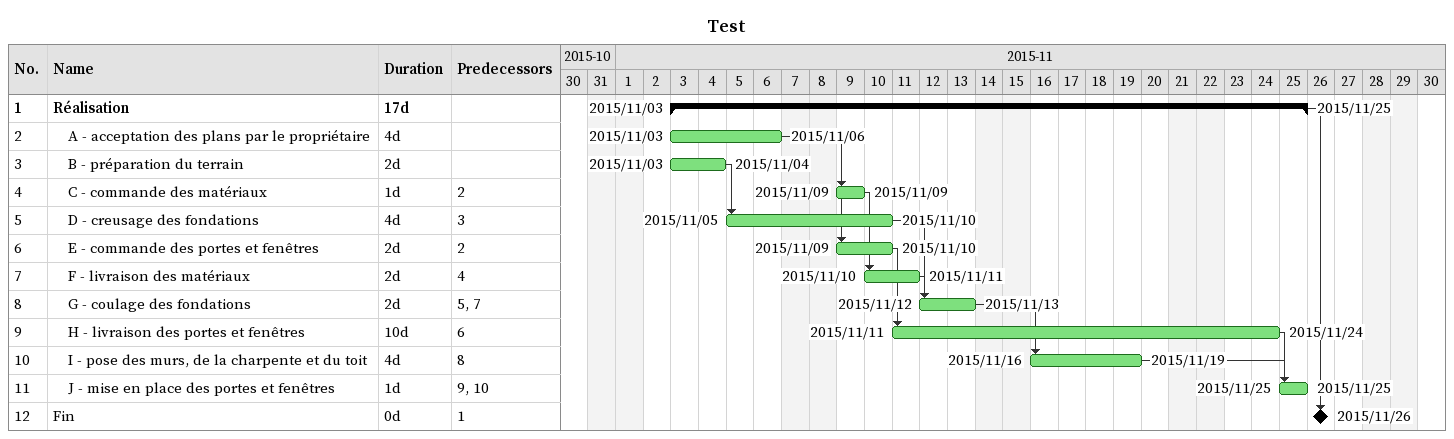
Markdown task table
Test

| ID | Level | Task | Duration | Start | Finish | Predecessors |
|---|---|---|---|---|---|---|
| 1 | 1 | **Réalisation** | 17d | 2015-11-03 | 2015-11-25 |  |
| 2 | 2 | A - acceptation des plans par le propriétaire | 4d | 2015-11-03 | 2015-11-06 |  |
| 3 | 2 | B - préparation du terrain | 2d | 2015-11-03 | 2015-11-04 |  |
| 4 | 2 | C - commande des matériaux | 1d | 2015-11-09 | 2015-11-09 | 2 |
| 5 | 2 | D - creusage des fondations | 4d | 2015-11-05 | 2015-11-10 | 3 |
| 6 | 2 | E - commande des portes et fenêtres | 2d | 2015-11-09 | 2015-11-10 | 2 |
| 7 | 2 | F - livraison des matériaux | 2d | 2015-11-10 | 2015-11-11 | 4 |
| 8 | 2 | G - coulage des fondations | 2d | 2015-11-12 | 2015-11-13 | 5, 7 |
| 9 | 2 | H - livraison des portes et fenêtres | 10d | 2015-11-11 | 2015-11-24 | 6 |
| 10 | 2 | I - pose des murs, de la charpente et du toit | 4d | 2015-11-16 | 2015-11-19 | 8 |
| 11 | 2 | J - mise en place des portes et fenêtres | 1d | 2015-11-25 | 2015-11-25 | 9, 10 |
| 12 | 1 | Fin | 0d | 2015-11-26 | 2015-11-26 | 1 |
